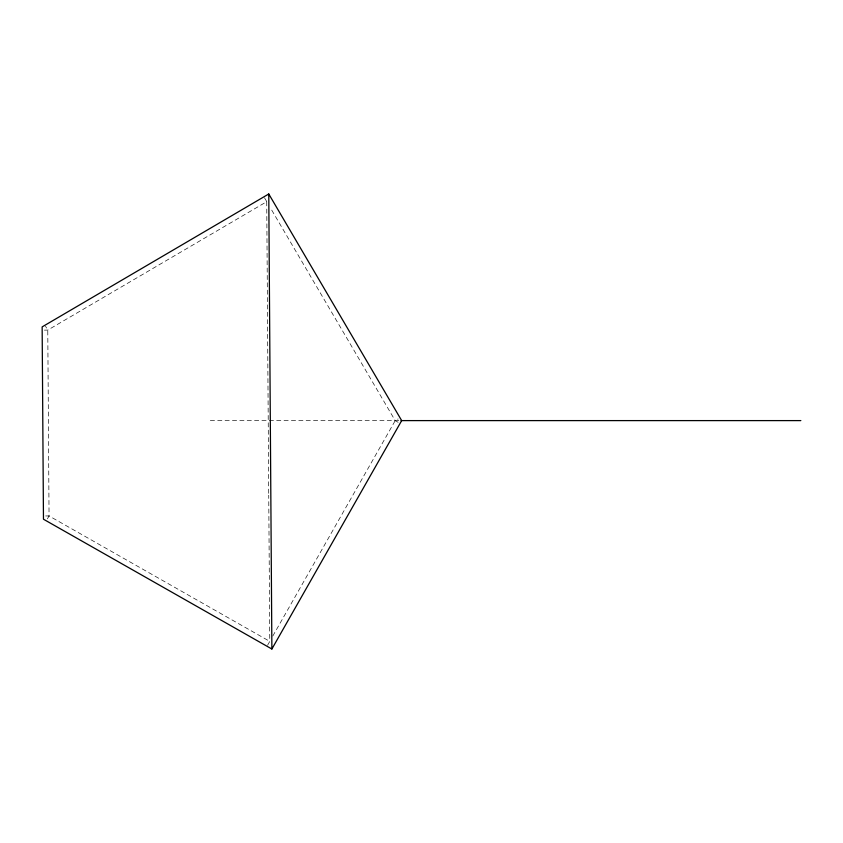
<?xml version="1.0" encoding="UTF-8"?>
<svg xmlns="http://www.w3.org/2000/svg" width="843" height="843" viewBox="0 0 843 843"><rect width="100%" height="100%" fill="white"/><g stroke="black" fill="none" stroke-linecap="round" stroke-linejoin="round"><path stroke-width="0.63" stroke-dasharray="4.21 3.16" d="M47.387 518.866L49.052 515.937L47.777 330.087L45.511 326.22M267.558 645.274L269.771 641.375L268.738 495.231M272.784 636.065L395.209 420.646L398.107 418.95M264.502 197.789L266.767 201.656L47.777 330.087L44.416 330.119M45.68 515.958L49.052 515.937L269.771 641.375M210.318 420.604L399.708 420.604M398.128 422.311L395.209 420.646L270.761 208.463M266.725 201.677L268.727 493.914"/><path stroke-width="1.26" d="M271.878 649.015L401.679 420.604L268.769 193.985L42.15 326.894L43.467 519.214L271.878 649.015L268.769 193.985M401.026 420.604L800.85 420.604"/></g></svg>
